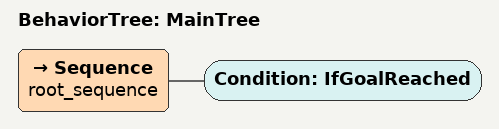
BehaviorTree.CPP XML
<?xml version="1.0"?>

 <root BTCPP_format="4" >
     <BehaviorTree ID="MainTree">
        <Sequence name="root_sequence">
            <Condition ID="IfGoalReached" />

        </Sequence>
     </BehaviorTree>
 </root>
